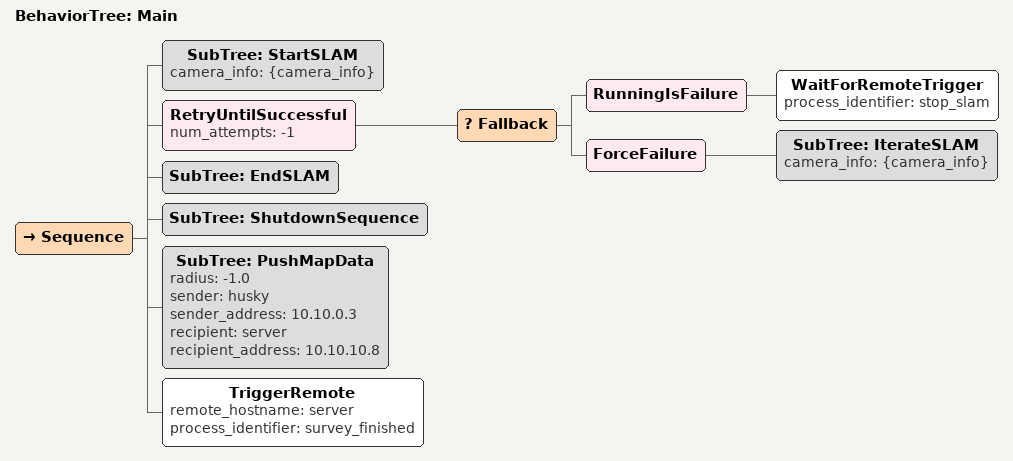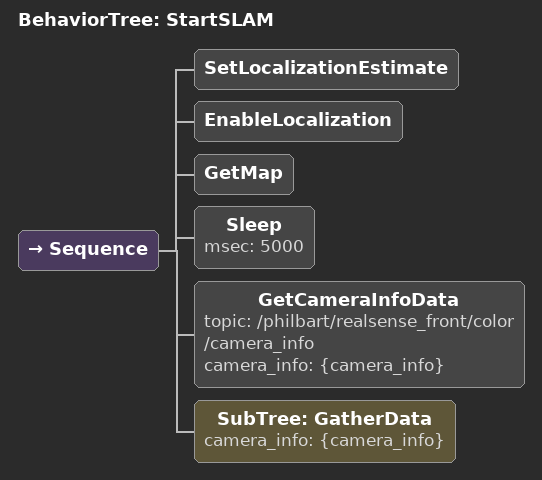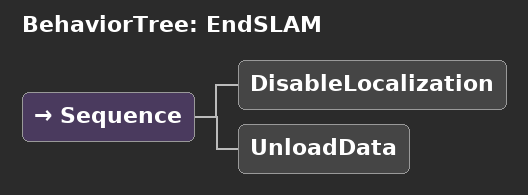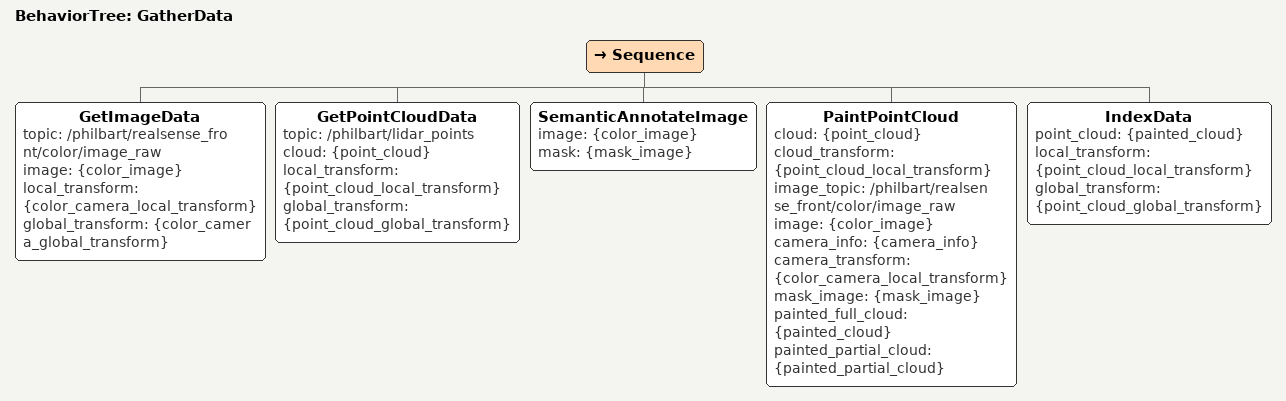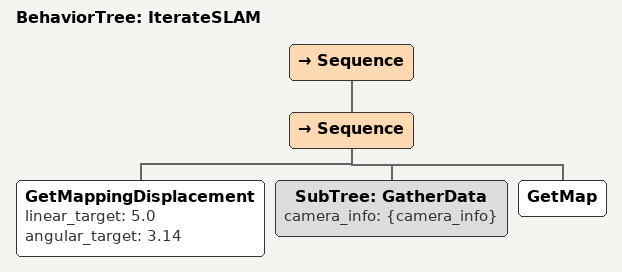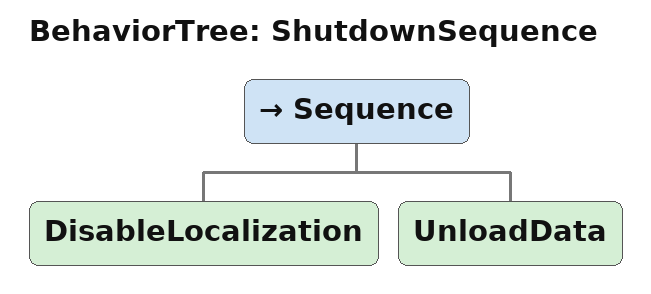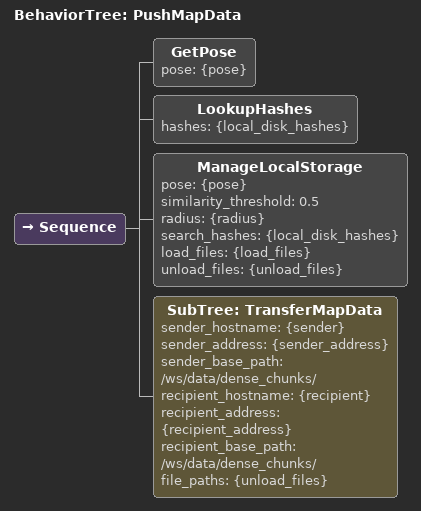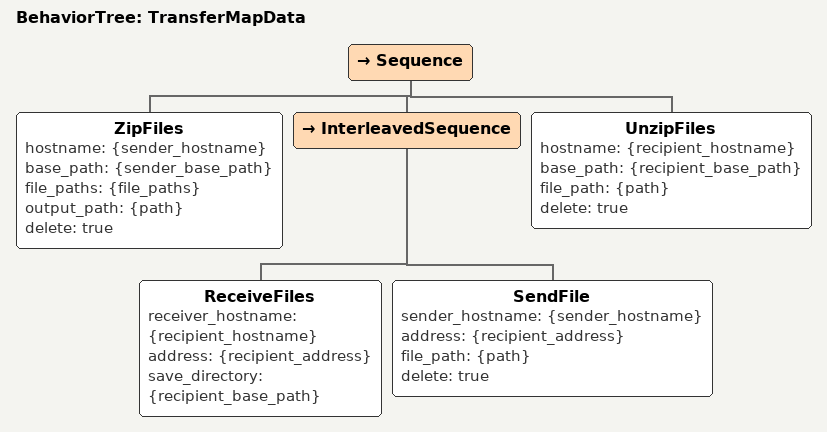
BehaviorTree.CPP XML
<root main_tree_to_execute="Main" BTCPP_format="4">

    <BehaviorTree ID="Main">
        <Sequence>
            <SubTree ID="StartSLAM"
                camera_info="{camera_info}"
            />
            <RetryUntilSuccessful num_attempts="-1">
                <Fallback>
                    <RunningIsFailure>
                        <WaitForRemoteTrigger process_identifier="stop_slam"/>
                    </RunningIsFailure>
                    <ForceFailure>
                        <SubTree ID="IterateSLAM"
                            camera_info="{camera_info}"
                        />
                    </ForceFailure>
                </Fallback>
            </RetryUntilSuccessful>
            <SubTree ID="EndSLAM"/>

            <SubTree ID="ShutdownSequence"/>

            <SubTree ID="PushMapData"
                radius="-1.0"
                sender="husky"
                sender_address="10.10.0.3"
                recipient="server"
                recipient_address="10.10.10.8"
            />
            <TriggerRemote remote_hostname="server" process_identifier="survey_finished"/>
        </Sequence>
    </BehaviorTree>

    <BehaviorTree ID="StartSLAM">
        <Sequence>
            <SetLocalizationEstimate/>
            <EnableLocalization/>
            <GetMap/>
            <Sleep msec="5000"/>
            <GetCameraInfoData
                topic="/philbart/realsense_front/color/camera_info"
                camera_info="{camera_info}"
            />
            <SubTree ID="GatherData"
                camera_info="{camera_info}"
            />
        </Sequence>
    </BehaviorTree>

    <BehaviorTree ID="EndSLAM">
        <Sequence>
            <DisableLocalization/>
            <UnloadData/>
        </Sequence>
    </BehaviorTree>

    <BehaviorTree ID="GatherData">
        <Sequence>
            <GetImageData
                topic="/philbart/realsense_front/color/image_raw"
                image="{color_image}"
                local_transform="{color_camera_local_transform}"
                global_transform="{color_camera_global_transform}"
            />
            <GetPointCloudData
                topic="/philbart/lidar_points"
                cloud="{point_cloud}"
                local_transform="{point_cloud_local_transform}"
                global_transform="{point_cloud_global_transform}"
            />
            <SemanticAnnotateImage
                image="{color_image}"
                mask="{mask_image}"
            />
            <PaintPointCloud
                cloud="{point_cloud}"
                cloud_transform="{point_cloud_local_transform}"
                image_topic="/philbart/realsense_front/color/image_raw"
                image="{color_image}"
                camera_info="{camera_info}"
                camera_transform="{color_camera_local_transform}"
                mask_image="{mask_image}"
                painted_full_cloud="{painted_cloud}"
                painted_partial_cloud="{painted_partial_cloud}"
            />
            <IndexData
                point_cloud="{painted_cloud}"
                local_transform="{point_cloud_local_transform}"
                global_transform="{point_cloud_global_transform}"
            />
        </Sequence>
    </BehaviorTree>

    <BehaviorTree ID="IterateSLAM">
        <Sequence>
            <Sequence>
                <GetMappingDisplacement
                    linear_target="5.0"
                    angular_target="3.14"/>
                <SubTree ID="GatherData"
                    camera_info="{camera_info}"
                />
                <GetMap/>
            </Sequence>
        </Sequence>
    </BehaviorTree>

    <BehaviorTree ID="ShutdownSequence">
        <Sequence>
            <DisableLocalization/>
            <UnloadData/>
        </Sequence>
    </BehaviorTree>

    <BehaviorTree ID="PushMapData">
        <Sequence>
            <GetPose pose="{pose}"/>
            <LookupHashes hashes="{local_disk_hashes}"/>
            <ManageLocalStorage
                pose="{pose}"
                similarity_threshold="0.5"
                radius="{radius}"
                search_hashes="{local_disk_hashes}"
                load_files="{load_files}"
                unload_files="{unload_files}"
            />
            <SubTree ID="TransferMapData"
                sender_hostname="{sender}"
                sender_address="{sender_address}"
                sender_base_path="/ws/data/dense_chunks/"
                recipient_hostname="{recipient}"
                recipient_address="{recipient_address}"
                recipient_base_path="/ws/data/dense_chunks/"
                file_paths="{unload_files}"
            />
        </Sequence>
    </BehaviorTree>

    <BehaviorTree ID="TransferMapData">
        <Sequence>
            <ZipFiles
                hostname="{sender_hostname}"
                base_path="{sender_base_path}"
                file_paths="{file_paths}"
                output_path="{path}"
                delete="true"
            />
            <InterleavedSequence>
                <ReceiveFiles
                    receiver_hostname="{recipient_hostname}"
                    address="{recipient_address}"
                    save_directory="{recipient_base_path}"
                />
                <SendFile
                    sender_hostname="{sender_hostname}"
                    address="{recipient_address}"
                    file_path="{path}"
                    delete="true"
                />
            </InterleavedSequence>
            <UnzipFiles
                hostname="{recipient_hostname}"
                base_path="{recipient_base_path}"
                file_path="{path}"
                delete="true"
            />
        </Sequence>
    </BehaviorTree>

</root>
